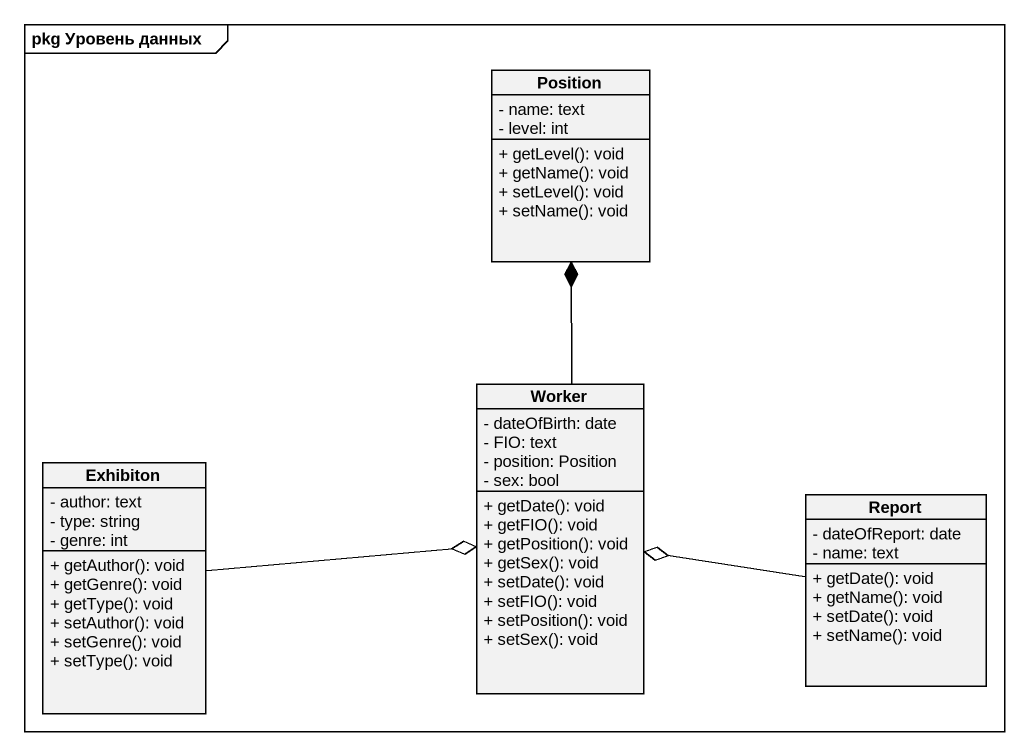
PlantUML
@startuml
mainframe pkg Уровень данных
hide circle
hide empty members
skinparam classAttributeIconSize 0
class Position {
  - name: text
  - level: int
  + getLevel(): void
  + getName(): void
  + setLevel(): void
  + setName(): void
}
class Worker {
  - dateOfBirth: date
  - FIO: text
  - position: Position
  - sex: bool
  + getDate(): void
  + getFIO(): void
  + getPosition(): void
  + getSex(): void
  + setDate(): void
  + setFIO(): void
  + setPosition(): void
  + setSex(): void
}
class Exhibiton {
  - author: text
  - type: string
  - genre: int
  + getAuthor(): void
  + getGenre(): void
  + getType(): void
  + setAuthor(): void
  + setGenre(): void
  + setType(): void
}
class Report {
  - dateOfReport: date
  - name: text
  + getDate(): void
  + getName(): void
  + setDate(): void
  + setName(): void
}
Worker -up-* Position
Exhibiton -right-o Worker
Report -left-o Worker
@enduml
